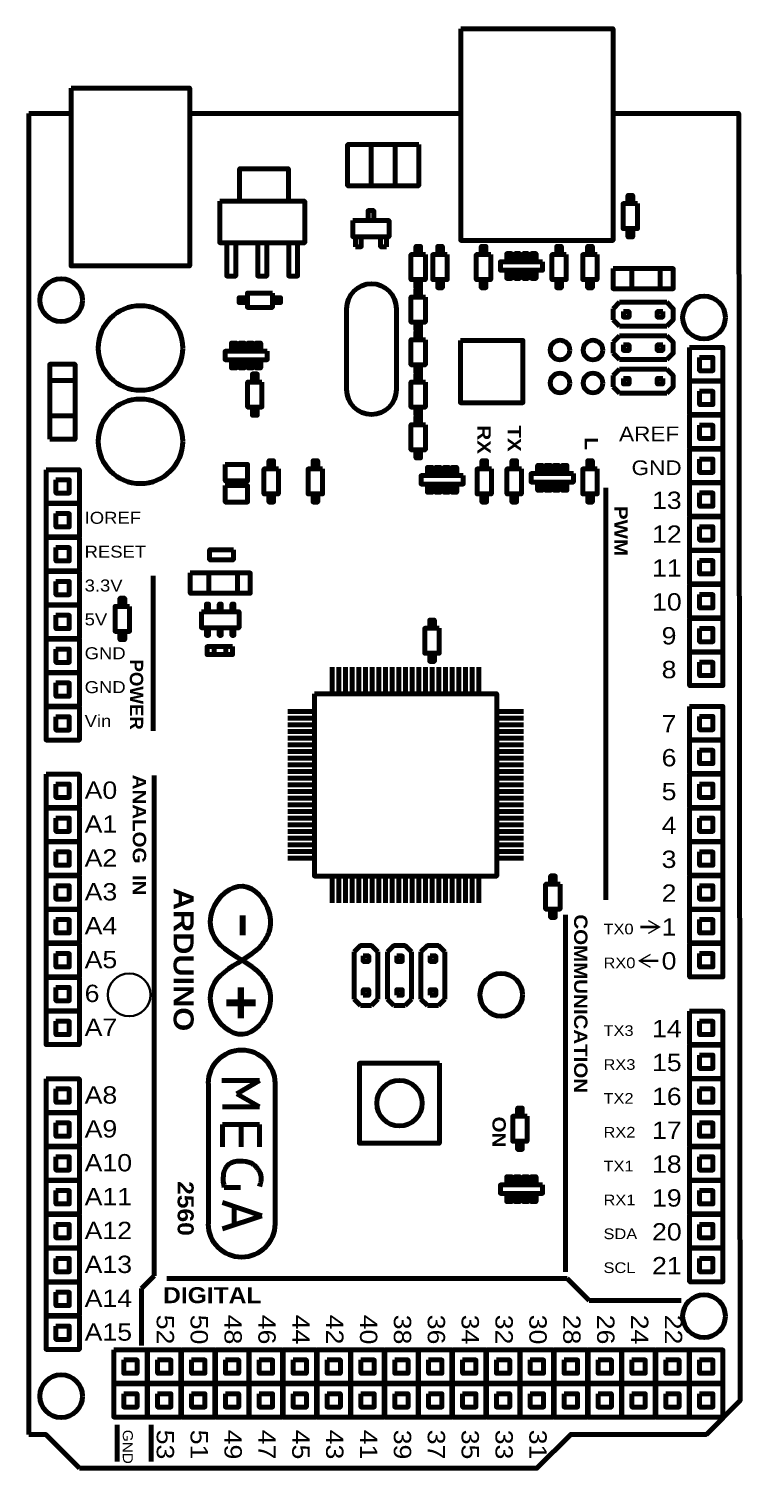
# Model space of a CAD drawing. Header units: millimetres. Extents: x -3609 to 4008, y -1340 to 6855.
# Drawn here: x -237.6 to -33.3, y 206.6 to 620.1 of the extents above; entities that cross this region are included whole.
import ezdxf

# ---------------------------------------------------------------- set-up
doc = ezdxf.new("R2010")
doc.units = ezdxf.units.MM
doc.header["$LTSCALE"] = 0.25
doc.layers.get('0').update_dxf_attribs({"lineweight": 70})
doc.layers.add('Text', color=2, linetype='Continuous', lineweight=35)
doc.styles.get("Standard").update_dxf_attribs({"font": 'arial.ttf', "width": 1.0001})

msp = doc.modelspace()

# ---------------------------------------------------------------- linework, layer by layer
for p, q in [((-146.38, 539.67), (-146.38, 516.49)), ((-132.04, 539.67), (-132.04, 516.49)), ((-69.81, 539.67), (-67.97, 541.51)), ((-69.81, 536.48), (-69.81, 539.67)), ((-67.97, 541.51), (-54.4, 541.51)), ((-54.4, 541.51), (-52.56, 539.67)), ((-67.97, 534.65), (-69.81, 536.48)), ((-54.4, 534.65), (-67.97, 534.65)), ((-52.56, 536.48), (-54.4, 534.65)), ((-69.81, 530.06), (-67.97, 531.9)), ((-69.81, 526.88), (-69.81, 530.06)), ((-67.97, 531.9), (-54.4, 531.9)), ((-54.4, 531.9), (-52.56, 530.06)), ((-67.97, 525.04), (-69.81, 526.88)), ((-52.56, 526.88), (-54.4, 525.04)), ((-69.81, 520.46), (-67.97, 522.3)), ((-54.4, 525.04), (-67.97, 525.04)), ((-67.97, 522.3), (-54.4, 522.3)), ((-54.4, 522.3), (-52.56, 520.46)), ((-69.81, 517.27), (-69.81, 520.46)), ((-67.97, 515.43), (-69.81, 517.27)), ((-52.56, 517.27), (-54.4, 515.43)), ((-54.4, 515.43), (-67.97, 515.43)), ((-71.88, 488.23), (-71.88, 369.91)), ((-201.9, 462.96), (-201.9, 418.42)), ((-150.48, 429.05), (-150.48, 436.71)), ((-148.57, 429.05), (-148.57, 436.71)), ((-146.65, 429.05), (-146.65, 436.71)), ((-144.74, 429.05), (-144.74, 436.71)), ((-142.82, 429.05), (-142.82, 436.71)), ((-140.91, 429.05), (-140.91, 436.71)), ((-138.99, 429.05), (-138.99, 436.71)), ((-137.08, 429.05), (-137.08, 436.71)), ((-135.16, 429.05), (-135.16, 436.71)), ((-133.25, 429.05), (-133.25, 436.71)), ((-131.33, 429.05), (-131.33, 436.71)), ((-129.42, 429.05), (-129.42, 436.71)), ((-127.5, 429.05), (-127.5, 436.71)), ((-125.59, 429.05), (-125.59, 436.71)), ((-123.67, 429.05), (-123.67, 436.71)), ((-121.76, 429.05), (-121.76, 436.71)), ((-119.84, 429.05), (-119.84, 436.71)), ((-117.93, 429.05), (-117.93, 436.71)), ((-116.01, 429.05), (-116.01, 436.71)), ((-114.1, 429.05), (-114.1, 436.71)), ((-112.18, 429.05), (-112.18, 436.71)), ((-110.27, 429.05), (-110.27, 436.71)), ((-108.35, 429.05), (-108.35, 436.71)), ((-155.6, 423.93), (-163.26, 423.93)), ((-155.6, 422.01), (-163.26, 422.01)), ((-103.23, 423.93), (-95.57, 423.93)), ((-103.23, 422.01), (-95.57, 422.01)), ((-155.6, 420.1), (-163.26, 420.1)), ((-155.6, 418.18), (-163.26, 418.18)), ((-103.23, 420.1), (-95.57, 420.1)), ((-103.23, 418.18), (-95.57, 418.18)), ((-155.6, 416.27), (-163.26, 416.27)), ((-155.6, 414.35), (-163.26, 414.35)), ((-103.23, 416.27), (-95.57, 416.27)), ((-103.23, 414.35), (-95.57, 414.35)), ((-155.6, 412.44), (-163.26, 412.44)), ((-155.6, 410.52), (-163.26, 410.52)), ((-103.23, 412.44), (-95.57, 412.44)), ((-103.23, 410.52), (-95.57, 410.52)), ((-201.63, 405.62), (-201.63, 261.88)), ((-155.6, 408.61), (-163.26, 408.61)), ((-155.6, 406.69), (-163.26, 406.69)), ((-103.23, 408.61), (-95.57, 408.61)), ((-103.23, 406.69), (-95.57, 406.69)), ((-155.6, 404.78), (-163.26, 404.78)), ((-155.6, 402.86), (-163.26, 402.86)), ((-103.23, 404.78), (-95.57, 404.78)), ((-103.23, 402.86), (-95.57, 402.86)), ((-155.6, 400.95), (-163.26, 400.95)), ((-155.6, 399.03), (-163.26, 399.03)), ((-155.6, 397.12), (-163.26, 397.12)), ((-103.23, 400.95), (-95.57, 400.95)), ((-103.23, 399.03), (-95.57, 399.03)), ((-103.23, 397.12), (-95.57, 397.12)), ((-155.6, 395.2), (-163.26, 395.2)), ((-155.6, 393.29), (-163.26, 393.29)), ((-103.23, 395.2), (-95.57, 395.2)), ((-103.23, 393.29), (-95.57, 393.29)), ((-155.6, 391.37), (-163.26, 391.37)), ((-155.6, 389.46), (-163.26, 389.46)), ((-103.23, 391.37), (-95.57, 391.37)), ((-103.23, 389.46), (-95.57, 389.46)), ((-155.6, 387.54), (-163.26, 387.54)), ((-155.6, 385.63), (-163.26, 385.63)), ((-103.23, 387.54), (-95.57, 387.54)), ((-103.23, 385.63), (-95.57, 385.63)), ((-155.6, 383.71), (-163.26, 383.71)), ((-155.6, 381.8), (-163.26, 381.8)), ((-103.23, 383.71), (-95.57, 383.71)), ((-103.23, 381.8), (-95.57, 381.8)), ((-150.48, 376.68), (-150.48, 369.02)), ((-148.57, 376.68), (-148.57, 369.02)), ((-146.65, 376.68), (-146.65, 369.02)), ((-144.74, 376.68), (-144.74, 369.02)), ((-142.82, 376.68), (-142.82, 369.02)), ((-140.91, 376.68), (-140.91, 369.02)), ((-138.99, 376.68), (-138.99, 369.02)), ((-137.08, 376.68), (-137.08, 369.02)), ((-135.16, 376.68), (-135.16, 369.02)), ((-133.25, 376.68), (-133.25, 369.02)), ((-131.33, 376.68), (-131.33, 369.02)), ((-129.42, 376.68), (-129.42, 369.02)), ((-127.5, 376.68), (-127.5, 369.02)), ((-125.59, 376.68), (-125.59, 369.02)), ((-123.67, 376.68), (-123.67, 369.02)), ((-121.76, 376.68), (-121.76, 369.02)), ((-119.84, 376.68), (-119.84, 369.02)), ((-117.93, 376.68), (-117.93, 369.02)), ((-116.01, 376.68), (-116.01, 369.02)), ((-114.1, 376.68), (-114.1, 369.02)), ((-112.18, 376.68), (-112.18, 369.02)), ((-110.27, 376.68), (-110.27, 369.02)), ((-108.35, 376.68), (-108.35, 369.02)), ((-83.53, 365.6), (-83.53, 263.04)), ((-144.21, 354.89), (-142.37, 356.73)), ((-139.19, 356.73), (-137.35, 354.89)), ((-134.6, 354.89), (-132.77, 356.73)), ((-129.58, 356.73), (-127.74, 354.89)), ((-125, 354.89), (-123.16, 356.73)), ((-119.97, 356.73), (-118.14, 354.89)), ((-144.21, 341.32), (-144.21, 354.89)), ((-137.35, 354.89), (-137.35, 341.32)), ((-134.6, 341.32), (-134.6, 354.89)), ((-127.74, 354.89), (-127.74, 341.32)), ((-125, 341.32), (-125, 354.89)), ((-118.14, 354.89), (-118.14, 341.32)), ((-142.37, 339.48), (-144.21, 341.32)), ((-139.19, 339.48), (-142.37, 339.48)), ((-137.35, 341.32), (-139.19, 339.48)), ((-132.77, 339.48), (-134.6, 341.32)), ((-129.58, 339.48), (-132.77, 339.48)), ((-127.74, 341.32), (-129.58, 339.48)), ((-123.16, 339.48), (-125, 341.32)), ((-119.97, 339.48), (-123.16, 339.48)), ((-118.14, 341.32), (-119.97, 339.48)), ((-186.06, 317.15), (-186.06, 276.82)), ((-182.15, 317.95), (-171.33, 317.95)), ((-171.33, 317.95), (-177.84, 314.19)), ((-166.91, 317.15), (-166.91, 276.82)), ((-171.33, 310.43), (-181.97, 310.43)), ((-177.84, 314.19), (-171.33, 310.43)), ((-181.97, 305.32), (-171.33, 305.32)), ((-181.97, 305.32), (-181.97, 298.96)), ((-176.65, 305.32), (-176.65, 298.96)), ((-171.33, 305.32), (-171.33, 298.96)), ((-176.85, 287.22), (-181.51, 287.22)), ((-181.97, 282.89), (-170.67, 279.12)), ((-178.64, 281.78), (-178.64, 276.46)), ((-181.97, 275.35), (-170.67, 279.12)), ((-201.63, 261.88), (-205.24, 258.27)), ((-198, 261.07), (-83.01, 261.07)), ((-83.01, 261.07), (-76.68, 254.74)), ((-205.24, 258.27), (-205.24, 241.9)), ((-76.68, 254.74), (-50.23, 254.74)), ((-212.22, 219.1), (-212.22, 208.58)), ((-202.49, 219.1), (-202.49, 208.58))]:
    msp.add_line(p, q)
for points in [[(-113.58, 620.08), (-113.58, 559.28), (-69.8, 559.28), (-69.8, 620.08)], [(-225.46, 603.06), (-225.46, 551.98), (-191.41, 551.98), (-191.41, 603.06)], [(-139.25, 586.81), (-139.25, 574.99), (-146.08, 574.99), (-146.08, 586.81)], [(-132.43, 586.81), (-132.43, 574.99), (-139.25, 574.99), (-139.25, 586.81)], [(-125.61, 586.81), (-125.61, 574.99), (-132.43, 574.99), (-132.43, 586.81)], [(-163.06, 570.55), (-163.06, 579.9), (-177.07, 579.9), (-177.07, 570.55)], [(-64.19, 569.85), (-64.19, 572.2), (-65.54, 572.2), (-65.54, 569.85)], [(-182.78, 570.55), (-182.78, 558.6), (-158.39, 558.6), (-158.39, 570.55)], [(-138.54, 565.01), (-138.54, 567.87), (-140.19, 567.87), (-140.19, 565.01)], [(-62.81, 569.85), (-62.81, 562.68), (-66.95, 562.68), (-66.95, 569.85)], [(-144.57, 565.01), (-144.57, 560.36), (-134.15, 560.36), (-134.15, 565.01)], [(-64.19, 562.68), (-64.19, 560.32), (-65.54, 560.32), (-65.54, 562.68)], [(-178.19, 558.6), (-178.19, 549.04), (-180.75, 549.04), (-180.75, 558.6)], [(-169.3, 558.6), (-169.3, 549.04), (-171.86, 549.04), (-171.86, 558.6)], [(-162.97, 558.6), (-162.97, 549.04), (-160.41, 549.04), (-160.41, 558.6)], [(-143.8, 557.49), (-143.8, 560.36), (-142.15, 560.36), (-142.15, 557.49)], [(-134.92, 557.49), (-134.92, 560.36), (-136.58, 560.36), (-136.58, 557.49)], [(-123.71, 555.21), (-123.71, 548.04), (-127.86, 548.04), (-127.86, 555.21)], [(-125.09, 555.21), (-125.09, 557.56), (-126.45, 557.56), (-126.45, 555.21)], [(-117.45, 555.21), (-117.45, 548.04), (-121.59, 548.04), (-121.59, 555.21)], [(-118.82, 555.21), (-118.82, 557.56), (-120.18, 557.56), (-120.18, 555.21)], [(-104.97, 555.21), (-104.97, 548.04), (-109.11, 548.04), (-109.11, 555.21)], [(-106.34, 555.21), (-106.34, 557.56), (-107.7, 557.56), (-107.7, 555.21)], [(-100.35, 553.14), (-100.35, 555.5), (-98.99, 555.5), (-98.99, 553.14)], [(-97.99, 553.14), (-97.99, 555.5), (-96.63, 555.5), (-96.63, 553.14)], [(-94.28, 553.14), (-94.28, 555.5), (-95.64, 555.5), (-95.64, 553.14)], [(-91.92, 553.14), (-91.92, 555.5), (-93.28, 555.5), (-93.28, 553.14)], [(-83.27, 555.21), (-83.27, 548.04), (-87.41, 548.04), (-87.41, 555.21)], [(-84.64, 555.21), (-84.64, 557.56), (-86, 557.56), (-86, 555.21)], [(-74.4, 555.21), (-74.4, 548.04), (-78.54, 548.04), (-78.54, 555.21)], [(-75.77, 555.21), (-75.77, 557.56), (-77.13, 557.56), (-77.13, 555.21)], [(-90.07, 553.14), (-90.07, 550.72), (-102.2, 550.72), (-102.2, 553.14)], [(-100.35, 550.72), (-100.35, 548.37), (-98.99, 548.37), (-98.99, 550.72)], [(-97.99, 550.72), (-97.99, 548.37), (-96.63, 548.37), (-96.63, 550.72)], [(-94.28, 550.72), (-94.28, 548.37), (-95.64, 548.37), (-95.64, 550.72)], [(-91.92, 550.72), (-91.92, 548.37), (-93.28, 548.37), (-93.28, 550.72)], [(-69.81, 551.22), (-69.81, 545.41), (-52.56, 545.41), (-52.56, 551.22)], [(-56.26, 551.22), (-56.26, 545.41), (-64.43, 545.41), (-64.43, 551.22)], [(-125.09, 548.04), (-125.09, 545.68), (-126.45, 545.68), (-126.45, 548.04)], [(-118.82, 548.04), (-118.82, 545.68), (-120.18, 545.68), (-120.18, 548.04)], [(-106.34, 548.04), (-106.34, 545.68), (-107.7, 545.68), (-107.7, 548.04)], [(-84.64, 548.04), (-84.64, 545.68), (-86, 545.68), (-86, 548.04)], [(-75.77, 548.04), (-75.77, 545.68), (-77.13, 545.68), (-77.13, 548.04)], [(-174.86, 542.81), (-177.21, 542.81), (-177.21, 541.45), (-174.86, 541.45)], [(-167.68, 544.18), (-174.86, 544.18), (-174.86, 540.04), (-167.68, 540.04)], [(-167.68, 542.81), (-165.33, 542.81), (-165.33, 541.45), (-167.68, 541.45)], [(-123.71, 543), (-123.71, 535.83), (-127.86, 535.83), (-127.86, 543)], [(-125.09, 543), (-125.09, 545.35), (-126.45, 545.35), (-126.45, 543)], [(-66.84, 538.87), (-65.24, 538.87), (-65.24, 537.28), (-66.84, 537.28)], [(-55.54, 538.87), (-57.13, 538.87), (-57.13, 537.28), (-55.54, 537.28)], [(-52.56, 539.67), (-52.56, 539.67), (-52.56, 536.48), (-52.56, 536.48)], [(-125.09, 535.83), (-125.09, 533.47), (-126.45, 533.47), (-126.45, 535.83)], [(-179.42, 527.44), (-179.42, 529.79), (-178.06, 529.79), (-178.06, 527.44)], [(-177.07, 527.44), (-177.07, 529.79), (-175.71, 529.79), (-175.71, 527.44)], [(-173.35, 527.44), (-173.35, 529.79), (-174.71, 529.79), (-174.71, 527.44)], [(-171, 527.44), (-171, 529.79), (-172.36, 529.79), (-172.36, 527.44)], [(-123.71, 530.76), (-123.71, 523.59), (-127.86, 523.59), (-127.86, 530.76)], [(-125.09, 530.76), (-125.09, 533.12), (-126.45, 533.12), (-126.45, 530.76)], [(-113.67, 530.59), (-113.67, 512.66), (-95.73, 512.66), (-95.73, 530.59)], [(-66.84, 529.27), (-65.24, 529.27), (-65.24, 527.67), (-66.84, 527.67)], [(-55.54, 529.27), (-57.13, 529.27), (-57.13, 527.67), (-55.54, 527.67)], [(-52.56, 530.06), (-52.56, 530.06), (-52.56, 526.88), (-52.56, 526.88)], [(-169.15, 527.44), (-169.15, 525.02), (-181.27, 525.02), (-181.27, 527.44)], [(-47.83, 528.55), (-47.83, 518.98), (-38.26, 518.98), (-38.26, 528.55)], [(-44.96, 525.68), (-44.96, 521.85), (-41.13, 521.85), (-41.13, 525.68)], [(-231.58, 502.16), (-224.32, 502.16), (-224.32, 523.72), (-231.58, 523.72)], [(-179.42, 525.02), (-179.42, 522.66), (-178.06, 522.66), (-178.06, 525.02)], [(-177.07, 525.02), (-177.07, 522.66), (-175.71, 522.66), (-175.71, 525.02)], [(-173.35, 525.02), (-173.35, 522.66), (-174.71, 522.66), (-174.71, 525.02)], [(-171, 525.02), (-171, 522.66), (-172.36, 522.66), (-172.36, 525.02)], [(-125.09, 523.59), (-125.09, 521.23), (-126.45, 521.23), (-126.45, 523.59)], [(-231.58, 519.1), (-224.32, 519.1), (-224.32, 508.89), (-231.58, 508.89)], [(-170.65, 518.59), (-170.65, 511.42), (-174.79, 511.42), (-174.79, 518.59)], [(-172.02, 518.59), (-172.02, 520.95), (-173.38, 520.95), (-173.38, 518.59)], [(-123.71, 518.58), (-123.71, 511.41), (-127.86, 511.41), (-127.86, 518.58)], [(-125.09, 518.58), (-125.09, 520.94), (-126.45, 520.94), (-126.45, 518.58)], [(-66.84, 519.66), (-65.24, 519.66), (-65.24, 518.07), (-66.84, 518.07)], [(-55.54, 519.66), (-57.13, 519.66), (-57.13, 518.07), (-55.54, 518.07)], [(-52.56, 520.46), (-52.56, 520.46), (-52.56, 517.27), (-52.56, 517.27)], [(-47.83, 518.83), (-47.83, 509.25), (-38.26, 509.25), (-38.26, 518.83)], [(-44.96, 515.95), (-44.96, 512.12), (-41.13, 512.12), (-41.13, 515.95)], [(-172.02, 511.42), (-172.02, 509.06), (-173.38, 509.06), (-173.38, 511.42)], [(-125.09, 511.41), (-125.09, 509.06), (-126.45, 509.06), (-126.45, 511.41)], [(-125.09, 506.35), (-125.09, 508.7), (-126.45, 508.7), (-126.45, 506.35)], [(-47.83, 509.1), (-47.83, 499.52), (-38.26, 499.52), (-38.26, 509.1)], [(-123.71, 506.35), (-123.71, 499.18), (-127.86, 499.18), (-127.86, 506.35)], [(-44.96, 506.22), (-44.96, 502.39), (-41.13, 502.39), (-41.13, 506.22)], [(-125.09, 499.18), (-125.09, 496.82), (-126.45, 496.82), (-126.45, 499.18)], [(-47.83, 499.37), (-47.83, 489.79), (-38.26, 489.79), (-38.26, 499.37)], [(-44.96, 496.49), (-44.96, 492.66), (-41.13, 492.66), (-41.13, 496.49)], [(-232.68, 493.42), (-232.68, 483.84), (-223.1, 483.84), (-223.1, 493.42)], [(-181.19, 494.96), (-181.19, 490.22), (-174.79, 490.22), (-174.79, 494.96)], [(-165.95, 493.65), (-165.95, 486.48), (-170.09, 486.48), (-170.09, 493.65)], [(-167.32, 493.65), (-167.32, 496), (-168.68, 496), (-168.68, 493.65)], [(-153.26, 493.65), (-153.26, 486.48), (-157.4, 486.48), (-157.4, 493.65)], [(-154.63, 493.65), (-154.63, 496), (-155.99, 496), (-155.99, 493.65)], [(-123.12, 491.72), (-123.12, 494.08), (-121.76, 494.08), (-121.76, 491.72)], [(-120.77, 491.72), (-120.77, 494.08), (-119.41, 494.08), (-119.41, 491.72)], [(-117.05, 491.72), (-117.05, 494.08), (-118.41, 494.08), (-118.41, 491.72)], [(-114.7, 491.72), (-114.7, 494.08), (-116.06, 494.08), (-116.06, 491.72)], [(-104.76, 493.65), (-104.76, 486.48), (-108.9, 486.48), (-108.9, 493.65)], [(-106.13, 493.65), (-106.13, 496), (-107.49, 496), (-107.49, 493.65)], [(-96.16, 493.65), (-96.16, 486.48), (-100.3, 486.48), (-100.3, 493.65)], [(-97.53, 493.65), (-97.53, 496), (-98.89, 496), (-98.89, 493.65)], [(-81.22, 492.29), (-81.22, 489.87), (-93.35, 489.87), (-93.35, 492.29)], [(-91.5, 492.29), (-91.5, 494.64), (-90.14, 494.64), (-90.14, 492.29)], [(-89.14, 492.29), (-89.14, 494.64), (-87.78, 494.64), (-87.78, 492.29)], [(-85.43, 492.29), (-85.43, 494.64), (-86.79, 494.64), (-86.79, 492.29)], [(-83.07, 492.29), (-83.07, 494.64), (-84.43, 494.64), (-84.43, 492.29)], [(-74.38, 493.65), (-74.38, 486.48), (-78.52, 486.48), (-78.52, 493.65)], [(-75.75, 493.65), (-75.75, 496), (-77.11, 496), (-77.11, 493.65)], [(-229.81, 490.54), (-229.81, 486.71), (-225.98, 486.71), (-225.98, 490.54)], [(-181.19, 488.89), (-181.19, 484.15), (-174.79, 484.15), (-174.79, 488.89)], [(-112.85, 491.72), (-112.85, 489.31), (-124.97, 489.31), (-124.97, 491.72)], [(-123.12, 489.31), (-123.12, 486.95), (-121.76, 486.95), (-121.76, 489.31)], [(-120.77, 489.31), (-120.77, 486.95), (-119.41, 486.95), (-119.41, 489.31)], [(-117.05, 489.31), (-117.05, 486.95), (-118.41, 486.95), (-118.41, 489.31)], [(-114.7, 489.31), (-114.7, 486.95), (-116.06, 486.95), (-116.06, 489.31)], [(-91.5, 489.87), (-91.5, 487.52), (-90.14, 487.52), (-90.14, 489.87)], [(-89.14, 489.87), (-89.14, 487.52), (-87.78, 487.52), (-87.78, 489.87)], [(-85.43, 489.87), (-85.43, 487.52), (-86.79, 487.52), (-86.79, 489.87)], [(-83.07, 489.87), (-83.07, 487.52), (-84.43, 487.52), (-84.43, 489.87)], [(-47.83, 489.64), (-47.83, 480.06), (-38.26, 480.06), (-38.26, 489.64)], [(-167.32, 486.48), (-167.32, 484.12), (-168.68, 484.12), (-168.68, 486.48)], [(-154.63, 486.48), (-154.63, 484.12), (-155.99, 484.12), (-155.99, 486.48)], [(-106.13, 486.48), (-106.13, 484.12), (-107.49, 484.12), (-107.49, 486.48)], [(-97.53, 486.48), (-97.53, 484.12), (-98.89, 484.12), (-98.89, 486.48)], [(-75.75, 486.48), (-75.75, 484.12), (-77.11, 484.12), (-77.11, 486.48)], [(-44.96, 486.77), (-44.96, 482.94), (-41.13, 482.94), (-41.13, 486.77)], [(-232.68, 483.69), (-232.68, 474.11), (-223.1, 474.11), (-223.1, 483.69)], [(-229.81, 480.81), (-229.81, 476.98), (-225.98, 476.98), (-225.98, 480.81)], [(-47.83, 479.91), (-47.83, 470.33), (-38.26, 470.33), (-38.26, 479.91)], [(-44.96, 477.04), (-44.96, 473.21), (-41.13, 473.21), (-41.13, 477.04)], [(-232.68, 473.96), (-232.68, 464.38), (-223.1, 464.38), (-223.1, 473.96)], [(-229.81, 471.08), (-229.81, 467.25), (-225.98, 467.25), (-225.98, 471.08)], [(-178.87, 470.44), (-178.87, 467.54), (-185.7, 467.54), (-185.7, 470.44)], [(-47.83, 470.18), (-47.83, 460.61), (-38.26, 460.61), (-38.26, 470.18)], [(-44.96, 467.31), (-44.96, 463.48), (-41.13, 463.48), (-41.13, 467.31)], [(-232.68, 464.23), (-232.68, 454.65), (-223.1, 454.65), (-223.1, 464.23)], [(-191.26, 463.76), (-191.26, 457.95), (-174.01, 457.95), (-174.01, 463.76)], [(-177.71, 463.76), (-177.71, 457.95), (-185.88, 457.95), (-185.88, 463.76)], [(-229.81, 461.36), (-229.81, 457.53), (-225.98, 457.53), (-225.98, 461.36)], [(-47.83, 460.45), (-47.83, 450.88), (-38.26, 450.88), (-38.26, 460.45)], [(-210.07, 454.17), (-210.07, 456.52), (-211.43, 456.52), (-211.43, 454.17)], [(-44.96, 457.58), (-44.96, 453.75), (-41.13, 453.75), (-41.13, 457.58)], [(-232.68, 454.5), (-232.68, 444.92), (-223.1, 444.92), (-223.1, 454.5)], [(-229.81, 451.63), (-229.81, 447.8), (-225.98, 447.8), (-225.98, 451.63)], [(-208.7, 454.17), (-208.7, 446.99), (-212.84, 446.99), (-212.84, 454.17)], [(-188.05, 452.61), (-188.05, 448.02), (-177.24, 448.02), (-177.24, 452.61)], [(-186.6, 452.61), (-186.6, 454.82), (-186, 454.82), (-186, 452.61)], [(-182.94, 452.61), (-182.94, 454.82), (-182.35, 454.82), (-182.35, 452.61)], [(-179.28, 452.61), (-179.28, 454.82), (-178.69, 454.82), (-178.69, 452.61)], [(-47.83, 450.72), (-47.83, 441.15), (-38.26, 441.15), (-38.26, 450.72)], [(-210.07, 446.99), (-210.07, 444.64), (-211.43, 444.64), (-211.43, 446.99)], [(-186.6, 448.02), (-186.6, 445.81), (-186, 445.81), (-186, 448.02)], [(-182.94, 448.02), (-182.94, 445.81), (-182.35, 445.81), (-182.35, 448.02)], [(-179.28, 448.02), (-179.28, 445.81), (-178.69, 445.81), (-178.69, 448.02)], [(-119.75, 447.88), (-119.75, 440.71), (-123.9, 440.71), (-123.9, 447.88)], [(-121.13, 447.88), (-121.13, 450.24), (-122.49, 450.24), (-122.49, 447.88)], [(-44.96, 447.85), (-44.96, 444.02), (-41.13, 444.02), (-41.13, 447.85)], [(-232.68, 444.77), (-232.68, 435.2), (-223.1, 435.2), (-223.1, 444.77)], [(-179.08, 442.63), (-179.08, 440.34), (-186.44, 440.34), (-186.44, 442.63)], [(-181.08, 442.63), (-181.08, 440.34), (-184.36, 440.34), (-184.36, 442.63)], [(-229.81, 441.9), (-229.81, 438.07), (-225.98, 438.07), (-225.98, 441.9)], [(-121.13, 440.71), (-121.13, 438.36), (-122.49, 438.36), (-122.49, 440.71)], [(-47.83, 440.99), (-47.83, 431.42), (-38.26, 431.42), (-38.26, 440.99)], [(-232.68, 435.04), (-232.68, 425.47), (-223.1, 425.47), (-223.1, 435.04)], [(-44.96, 438.12), (-44.96, 434.29), (-41.13, 434.29), (-41.13, 438.12)], [(-229.81, 432.17), (-229.81, 428.34), (-225.98, 428.34), (-225.98, 432.17)], [(-155.6, 429.05), (-155.6, 376.68), (-103.23, 376.68), (-103.23, 429.05)], [(-232.68, 425.31), (-232.68, 415.74), (-223.1, 415.74), (-223.1, 425.31)], [(-229.81, 422.44), (-229.81, 418.61), (-225.98, 418.61), (-225.98, 422.44)], [(-47.83, 425.43), (-47.83, 415.85), (-38.26, 415.85), (-38.26, 425.43)], [(-44.96, 422.56), (-44.96, 418.73), (-41.13, 418.73), (-41.13, 422.56)], [(-47.83, 415.7), (-47.83, 406.12), (-38.26, 406.12), (-38.26, 415.7)], [(-44.96, 412.83), (-44.96, 409), (-41.13, 409), (-41.13, 412.83)], [(-232.68, 405.97), (-232.68, 396.39), (-223.1, 396.39), (-223.1, 405.97)], [(-47.83, 405.97), (-47.83, 396.39), (-38.26, 396.39), (-38.26, 405.97)], [(-229.81, 403.1), (-229.81, 399.27), (-225.98, 399.27), (-225.98, 403.1)], [(-44.96, 403.1), (-44.96, 399.27), (-41.13, 399.27), (-41.13, 403.1)], [(-232.68, 396.24), (-232.68, 386.67), (-223.1, 386.67), (-223.1, 396.24)], [(-229.81, 393.37), (-229.81, 389.54), (-225.98, 389.54), (-225.98, 393.37)], [(-47.83, 396.24), (-47.83, 386.67), (-38.26, 386.67), (-38.26, 396.24)], [(-44.96, 393.37), (-44.96, 389.54), (-41.13, 389.54), (-41.13, 393.37)], [(-232.68, 386.51), (-232.68, 376.94), (-223.1, 376.94), (-223.1, 386.51)], [(-47.83, 386.51), (-47.83, 376.94), (-38.26, 376.94), (-38.26, 386.51)], [(-229.81, 383.64), (-229.81, 379.81), (-225.98, 379.81), (-225.98, 383.64)], [(-44.96, 383.64), (-44.96, 379.81), (-41.13, 379.81), (-41.13, 383.64)], [(-232.68, 376.78), (-232.68, 367.21), (-223.1, 367.21), (-223.1, 376.78)], [(-86.43, 374.37), (-86.43, 376.72), (-87.79, 376.72), (-87.79, 374.37)], [(-47.83, 376.78), (-47.83, 367.21), (-38.26, 367.21), (-38.26, 376.78)], [(-229.81, 373.91), (-229.81, 370.08), (-225.98, 370.08), (-225.98, 373.91)], [(-85.06, 374.37), (-85.06, 367.2), (-89.2, 367.2), (-89.2, 374.37)], [(-44.96, 373.91), (-44.96, 370.08), (-41.13, 370.08), (-41.13, 373.91)], [(-232.68, 367.05), (-232.68, 357.48), (-223.1, 357.48), (-223.1, 367.05)], [(-229.81, 364.18), (-229.81, 360.35), (-225.98, 360.35), (-225.98, 364.18)], [(-86.43, 367.2), (-86.43, 364.84), (-87.79, 364.84), (-87.79, 367.2)], [(-47.83, 367.05), (-47.83, 357.48), (-38.26, 357.48), (-38.26, 367.05)], [(-44.96, 364.18), (-44.96, 360.35), (-41.13, 360.35), (-41.13, 364.18)], [(-232.68, 357.33), (-232.68, 347.75), (-223.1, 347.75), (-223.1, 357.33)], [(-142.37, 356.73), (-142.37, 356.73), (-139.19, 356.73), (-139.19, 356.73)], [(-132.77, 356.73), (-132.77, 356.73), (-129.58, 356.73), (-129.58, 356.73)], [(-123.16, 356.73), (-123.16, 356.73), (-119.97, 356.73), (-119.97, 356.73)], [(-47.83, 357.33), (-47.83, 347.75), (-38.26, 347.75), (-38.26, 357.33)], [(-229.81, 354.45), (-229.81, 350.62), (-225.98, 350.62), (-225.98, 354.45)], [(-141.58, 353.76), (-141.58, 352.16), (-139.98, 352.16), (-139.98, 353.76)], [(-131.97, 353.76), (-131.97, 352.16), (-130.38, 352.16), (-130.38, 353.76)], [(-122.36, 353.76), (-122.36, 352.16), (-120.77, 352.16), (-120.77, 353.76)], [(-44.96, 354.45), (-44.96, 350.62), (-41.13, 350.62), (-41.13, 354.45)], [(-232.68, 347.6), (-232.68, 338.02), (-223.1, 338.02), (-223.1, 347.6)], [(-229.81, 344.72), (-229.81, 340.89), (-225.98, 340.89), (-225.98, 344.72)], [(-141.58, 342.46), (-141.58, 344.05), (-139.98, 344.05), (-139.98, 342.46)], [(-131.97, 342.46), (-131.97, 344.05), (-130.38, 344.05), (-130.38, 342.46)], [(-122.36, 342.46), (-122.36, 344.05), (-120.77, 344.05), (-120.77, 342.46)], [(-232.68, 337.87), (-232.68, 328.29), (-223.1, 328.29), (-223.1, 337.87)], [(-229.81, 335), (-229.81, 331.17), (-225.98, 331.17), (-225.98, 335)], [(-47.83, 337.87), (-47.83, 328.29), (-38.26, 328.29), (-38.26, 337.87)], [(-44.96, 335), (-44.96, 331.17), (-41.13, 331.17), (-41.13, 335)], [(-47.83, 328.14), (-47.83, 318.56), (-38.26, 318.56), (-38.26, 328.14)], [(-119.68, 322.95), (-119.68, 299.96), (-142.67, 299.96), (-142.67, 322.95)], [(-44.96, 325.27), (-44.96, 321.44), (-41.13, 321.44), (-41.13, 325.27)], [(-232.68, 318.41), (-232.68, 308.83), (-223.1, 308.83), (-223.1, 318.41)], [(-47.83, 318.41), (-47.83, 308.83), (-38.26, 308.83), (-38.26, 318.41)], [(-229.81, 315.54), (-229.81, 311.71), (-225.98, 311.71), (-225.98, 315.54)], [(-44.96, 315.54), (-44.96, 311.71), (-41.13, 311.71), (-41.13, 315.54)], [(-232.68, 308.68), (-232.68, 299.11), (-223.1, 299.11), (-223.1, 308.68)], [(-94.51, 307.69), (-94.51, 300.52), (-98.66, 300.52), (-98.66, 307.69)], [(-95.89, 307.69), (-95.89, 310.05), (-97.25, 310.05), (-97.25, 307.69)], [(-47.83, 308.68), (-47.83, 299.11), (-38.26, 299.11), (-38.26, 308.68)], [(-229.81, 305.81), (-229.81, 301.98), (-225.98, 301.98), (-225.98, 305.81)], [(-44.96, 305.81), (-44.96, 301.98), (-41.13, 301.98), (-41.13, 305.81)], [(-232.68, 298.95), (-232.68, 289.38), (-223.1, 289.38), (-223.1, 298.95)], [(-95.89, 300.52), (-95.89, 298.16), (-97.25, 298.16), (-97.25, 300.52)], [(-47.83, 298.95), (-47.83, 289.38), (-38.26, 289.38), (-38.26, 298.95)], [(-229.81, 296.08), (-229.81, 292.25), (-225.98, 292.25), (-225.98, 296.08)], [(-44.96, 296.08), (-44.96, 292.25), (-41.13, 292.25), (-41.13, 296.08)], [(-100.35, 287.97), (-100.35, 290.33), (-98.99, 290.33), (-98.99, 287.97)], [(-97.99, 287.97), (-97.99, 290.33), (-96.63, 290.33), (-96.63, 287.97)], [(-94.28, 287.97), (-94.28, 290.33), (-95.63, 290.33), (-95.63, 287.97)], [(-91.92, 287.97), (-91.92, 290.33), (-93.28, 290.33), (-93.28, 287.97)], [(-232.68, 289.22), (-232.68, 279.65), (-223.1, 279.65), (-223.1, 289.22)], [(-229.81, 286.35), (-229.81, 282.52), (-225.98, 282.52), (-225.98, 286.35)], [(-90.07, 287.97), (-90.07, 285.55), (-102.2, 285.55), (-102.2, 287.97)], [(-100.35, 285.55), (-100.35, 283.2), (-98.99, 283.2), (-98.99, 285.55)], [(-97.99, 285.55), (-97.99, 283.2), (-96.63, 283.2), (-96.63, 285.55)], [(-94.28, 285.55), (-94.28, 283.2), (-95.63, 283.2), (-95.63, 285.55)], [(-91.92, 285.55), (-91.92, 283.2), (-93.28, 283.2), (-93.28, 285.55)], [(-47.83, 289.22), (-47.83, 279.65), (-38.26, 279.65), (-38.26, 289.22)], [(-44.96, 286.35), (-44.96, 282.52), (-41.13, 282.52), (-41.13, 286.35)], [(-232.68, 279.5), (-232.68, 269.92), (-223.1, 269.92), (-223.1, 279.5)], [(-47.83, 279.5), (-47.83, 269.92), (-38.26, 269.92), (-38.26, 279.5)], [(-229.81, 276.62), (-229.81, 272.79), (-225.98, 272.79), (-225.98, 276.62)], [(-44.96, 276.62), (-44.96, 272.79), (-41.13, 272.79), (-41.13, 276.62)], [(-232.68, 269.77), (-232.68, 260.19), (-223.1, 260.19), (-223.1, 269.77)], [(-47.83, 269.77), (-47.83, 260.19), (-38.26, 260.19), (-38.26, 269.77)], [(-229.81, 266.89), (-229.81, 263.06), (-225.98, 263.06), (-225.98, 266.89)], [(-44.96, 266.89), (-44.96, 263.06), (-41.13, 263.06), (-41.13, 266.89)], [(-232.68, 260.04), (-232.68, 250.46), (-223.1, 250.46), (-223.1, 260.04)], [(-229.81, 257.16), (-229.81, 253.33), (-225.98, 253.33), (-225.98, 257.16)], [(-232.68, 250.31), (-232.68, 240.73), (-223.1, 240.73), (-223.1, 250.31)], [(-229.81, 247.44), (-229.81, 243.61), (-225.98, 243.61), (-225.98, 247.44)], [(-213.22, 240.58), (-213.22, 231), (-203.65, 231), (-203.65, 240.58)], [(-203.49, 240.58), (-203.49, 231), (-193.92, 231), (-193.92, 240.58)], [(-193.77, 240.58), (-193.77, 231), (-184.19, 231), (-184.19, 240.58)], [(-184.04, 240.58), (-184.04, 231), (-174.46, 231), (-174.46, 240.58)], [(-174.31, 240.58), (-174.31, 231), (-164.73, 231), (-164.73, 240.58)], [(-164.58, 240.58), (-164.58, 231), (-155, 231), (-155, 240.58)], [(-154.85, 240.58), (-154.85, 231), (-145.27, 231), (-145.27, 240.58)], [(-145.12, 240.58), (-145.12, 231), (-135.55, 231), (-135.55, 240.58)], [(-135.39, 240.58), (-135.39, 231), (-125.82, 231), (-125.82, 240.58)], [(-125.66, 240.58), (-125.66, 231), (-116.09, 231), (-116.09, 240.58)], [(-115.93, 240.58), (-115.93, 231), (-106.36, 231), (-106.36, 240.58)], [(-106.21, 240.58), (-106.21, 231), (-96.63, 231), (-96.63, 240.58)], [(-96.48, 240.58), (-96.48, 231), (-86.9, 231), (-86.9, 240.58)], [(-86.75, 240.58), (-86.75, 231), (-77.17, 231), (-77.17, 240.58)], [(-77.02, 240.58), (-77.02, 231), (-67.44, 231), (-67.44, 240.58)], [(-67.29, 240.58), (-67.29, 231), (-57.71, 231), (-57.71, 240.58)], [(-57.56, 240.58), (-57.56, 231), (-47.99, 231), (-47.99, 240.58)], [(-47.83, 240.58), (-47.83, 231), (-38.26, 231), (-38.26, 240.58)], [(-210.35, 237.71), (-210.35, 233.88), (-206.52, 233.88), (-206.52, 237.71)], [(-200.62, 237.71), (-200.62, 233.88), (-196.79, 233.88), (-196.79, 237.71)], [(-190.89, 237.71), (-190.89, 233.88), (-187.06, 233.88), (-187.06, 237.71)], [(-181.16, 237.71), (-181.16, 233.88), (-177.33, 233.88), (-177.33, 237.71)], [(-171.43, 237.71), (-171.43, 233.88), (-167.6, 233.88), (-167.6, 237.71)], [(-161.71, 237.71), (-161.71, 233.88), (-157.88, 233.88), (-157.88, 237.71)], [(-151.98, 237.71), (-151.98, 233.88), (-148.15, 233.88), (-148.15, 237.71)], [(-142.25, 237.71), (-142.25, 233.88), (-138.42, 233.88), (-138.42, 237.71)], [(-132.52, 237.71), (-132.52, 233.88), (-128.69, 233.88), (-128.69, 237.71)], [(-122.79, 237.71), (-122.79, 233.88), (-118.96, 233.88), (-118.96, 237.71)], [(-113.06, 237.71), (-113.06, 233.88), (-109.23, 233.88), (-109.23, 237.71)], [(-103.33, 237.71), (-103.33, 233.88), (-99.5, 233.88), (-99.5, 237.71)], [(-93.6, 237.71), (-93.6, 233.88), (-89.77, 233.88), (-89.77, 237.71)], [(-83.88, 237.71), (-83.88, 233.88), (-80.04, 233.88), (-80.04, 237.71)], [(-74.15, 237.71), (-74.15, 233.88), (-70.32, 233.88), (-70.32, 237.71)], [(-64.42, 237.71), (-64.42, 233.88), (-60.59, 233.88), (-60.59, 237.71)], [(-54.69, 237.71), (-54.69, 233.88), (-50.86, 233.88), (-50.86, 237.71)], [(-44.96, 237.71), (-44.96, 233.88), (-41.13, 233.88), (-41.13, 237.71)], [(-213.22, 230.85), (-203.65, 230.85), (-203.65, 221.28), (-213.22, 221.28)], [(-210.35, 227.98), (-206.52, 227.98), (-206.52, 224.15), (-210.35, 224.15)], [(-203.49, 230.85), (-193.92, 230.85), (-193.92, 221.28), (-203.49, 221.28)], [(-200.62, 227.98), (-196.79, 227.98), (-196.79, 224.15), (-200.62, 224.15)], [(-193.77, 230.85), (-184.19, 230.85), (-184.19, 221.28), (-193.77, 221.28)], [(-190.89, 227.98), (-187.06, 227.98), (-187.06, 224.15), (-190.89, 224.15)], [(-184.04, 230.85), (-174.46, 230.85), (-174.46, 221.28), (-184.04, 221.28)], [(-181.16, 227.98), (-177.33, 227.98), (-177.33, 224.15), (-181.16, 224.15)], [(-174.31, 230.85), (-164.73, 230.85), (-164.73, 221.28), (-174.31, 221.28)], [(-171.43, 227.98), (-167.6, 227.98), (-167.6, 224.15), (-171.43, 224.15)], [(-164.58, 230.85), (-155, 230.85), (-155, 221.28), (-164.58, 221.28)], [(-161.71, 227.98), (-157.88, 227.98), (-157.88, 224.15), (-161.71, 224.15)], [(-154.85, 230.85), (-145.27, 230.85), (-145.27, 221.28), (-154.85, 221.28)], [(-151.98, 227.98), (-148.15, 227.98), (-148.15, 224.15), (-151.98, 224.15)], [(-145.12, 230.85), (-135.55, 230.85), (-135.55, 221.28), (-145.12, 221.28)], [(-142.25, 227.98), (-138.42, 227.98), (-138.42, 224.15), (-142.25, 224.15)], [(-135.39, 230.85), (-125.82, 230.85), (-125.82, 221.28), (-135.39, 221.28)], [(-132.52, 227.98), (-128.69, 227.98), (-128.69, 224.15), (-132.52, 224.15)], [(-125.66, 230.85), (-116.09, 230.85), (-116.09, 221.28), (-125.66, 221.28)], [(-122.79, 227.98), (-118.96, 227.98), (-118.96, 224.15), (-122.79, 224.15)], [(-115.93, 230.85), (-106.36, 230.85), (-106.36, 221.28), (-115.93, 221.28)], [(-113.06, 227.98), (-109.23, 227.98), (-109.23, 224.15), (-113.06, 224.15)], [(-106.21, 230.85), (-96.63, 230.85), (-96.63, 221.28), (-106.21, 221.28)], [(-103.33, 227.98), (-99.5, 227.98), (-99.5, 224.15), (-103.33, 224.15)], [(-96.48, 230.85), (-86.9, 230.85), (-86.9, 221.28), (-96.48, 221.28)], [(-93.6, 227.98), (-89.77, 227.98), (-89.77, 224.15), (-93.6, 224.15)], [(-86.75, 230.85), (-77.17, 230.85), (-77.17, 221.28), (-86.75, 221.28)], [(-83.88, 227.98), (-80.04, 227.98), (-80.04, 224.15), (-83.88, 224.15)], [(-77.02, 230.85), (-67.44, 230.85), (-67.44, 221.28), (-77.02, 221.28)], [(-74.15, 227.98), (-70.32, 227.98), (-70.32, 224.15), (-74.15, 224.15)], [(-67.29, 230.85), (-57.71, 230.85), (-57.71, 221.28), (-67.29, 221.28)], [(-64.42, 227.98), (-60.59, 227.98), (-60.59, 224.15), (-64.42, 224.15)], [(-57.56, 230.85), (-47.99, 230.85), (-47.99, 221.28), (-57.56, 221.28)], [(-54.69, 227.98), (-50.86, 227.98), (-50.86, 224.15), (-54.69, 224.15)], [(-47.83, 230.85), (-47.83, 221.28), (-38.26, 221.28), (-38.26, 230.85)], [(-44.96, 227.98), (-44.96, 224.15), (-41.13, 224.15), (-41.13, 227.98)]]:
    msp.add_lwpolyline(points, close=True)
for points in [[(-237.62, 595.76), (-225.46, 595.76)], [(-237.62, 216.33), (-237.62, 216.33), (-237.62, 595.76)], [(-69.8, 595.76), (-33.75, 595.76), (-33.75, 595.76), (-33.32, 226.06), (-33.32, 226.06), (-43.04, 216.33), (-43.04, 216.33), (-81.96, 216.33), (-81.96, 216.33), (-91.69, 206.61), (-91.69, 206.61), (-223.03, 206.61)], [(-191.41, 595.76), (-113.58, 595.76)], [(-237.62, 216.33), (-232.76, 216.33), (-223.03, 206.61)]]:
    msp.add_lwpolyline(points)
for centre, radius in [((-228.33, 542.14), 6.13), ((-43.71, 537.16), 6.13), ((-205.56, 528.38), 12.14), ((-85.07, 527.8), 2.82), ((-75.6, 527.8), 2.82), ((-85.07, 518.33), 2.82), ((-75.6, 518.33), 2.82), ((-205.56, 501.57), 12.14), ((-101.93, 342.58), 6.13), ((-131.17, 311.46), 6.54), ((-43.71, 250.27), 6.13), ((-228.33, 227.29), 6.13)]:
    msp.add_circle(centre, radius)
for centre, radius, start, end in [((-139.21, 539.67), 7.17, 0, 180), ((-139.21, 516.49), 7.17, 180, 0), ((-176.49, 317.15), 9.58, 0, 180), ((-176.49, 276.82), 9.58, 180, 0)]:
    msp.add_arc(centre, radius, start, end)
for points in [[(-176.32, 352.54), (-170.92, 356.75), (-168.57, 360.82), (-168.57, 366.21), (-176.16, 373.8), (-184.91, 366.87), (-184.91, 360.3), (-176.32, 352.54)], [(-176.32, 352.54), (-170.92, 348.32), (-168.57, 344.25), (-168.57, 338.86), (-176.16, 331.27), (-184.91, 338.2), (-184.91, 344.77), (-176.32, 352.54)], [(-171.4, 287.55), (-170.85, 289.59), (-171.5, 292.01), (-173.7, 294.2), (-177.06, 294.82), (-180.16, 293.95), (-181.75, 290.74), (-181.51, 287.22)]]:
    msp.add_spline(points, degree=3)
at = {"layer": 'Text', "const_width": 0.383}
for points in [[(-61.97, 362.27), (-56.82, 362.27), (-59.71, 363.93)], [(-61.97, 361.88), (-56.82, 361.88), (-59.71, 360.22)], [(-56.82, 352.54), (-61.97, 352.54), (-59.08, 354.2)], [(-56.82, 352.16), (-61.97, 352.16), (-59.08, 350.49)]]:
    msp.add_lwpolyline(points, dxfattribs=at)
at = {"layer": 'Text'}
msp.add_circle((-208.79, 342.58), 6.13, dxfattribs=at)

# ---------------------------------------------------------------- texts
at = {"width": 1.1}
for s, p in [('50', (-191.16, 250.69)), ('48', (-181.43, 250.69)), ('46', (-171.7, 250.69)), ('44', (-161.97, 250.69)), ('42', (-152.24, 250.69)), ('40', (-142.51, 250.69)), ('38', (-132.79, 250.69)), ('36', (-123.06, 250.69)), ('34', (-113.33, 250.69)), ('32', (-103.6, 250.69)), ('30', (-93.87, 250.69)), ('28', (-84.14, 250.69)), ('26', (-74.41, 250.69)), ('24', (-64.68, 250.69)), ('22', (-54.95, 250.69))]:
    msp.add_text(s, height=4.979, rotation=270, dxfattribs=at).set_placement(p)
at = {"attachment_point": 1, "rotation": 270}
for s, insert, char_height in [('{\\W1.1;-}', (-166.79, 366.51), 15.321), ('{\\fArial|b1|i0|c0|p34;\\W1.1;+}', (-170.75, 345.45), 11.4908)]:
    msp.add_mtext_dynamic_manual_height_columns(s, width=36.4351, gutter_width=3.83, heights=[0], dxfattribs=dict(at, insert=insert, char_height=char_height))
at = {"layer": 'Text', "width": 1.1}
for s, height, p in [('AREF', 4.213, (-68.11, 501.62)), ('GND', 4.213, (-64.52, 491.89)), ('13', 4.979, (-58.64, 482.16)), ('IOREF', 3.447, (-221.58, 477.89)), ('12', 4.979, (-58.64, 472.43)), ('RESET', 3.447, (-221.58, 468.16)), ('11', 4.979, (-58.64, 462.7)), ('3.3V', 3.447, (-221.58, 458.44)), ('10', 4.979, (-58.64, 452.97)), ('5V', 3.447, (-221.58, 448.71)), ('9', 4.98, (-55.88, 443.24)), ('GND', 3.447, (-221.58, 438.98)), ('8', 4.98, (-55.88, 433.52)), ('GND', 3.447, (-221.58, 429.25)), ('Vin', 3.447, (-221.58, 419.52)), ('7', 4.98, (-55.88, 417.95)), ('6', 4.98, (-55.88, 408.22)), ('A0', 4.979, (-221.58, 398.89)), ('5', 4.98, (-55.88, 398.49)), ('A1', 4.979, (-221.58, 389.16)), ('4', 4.98, (-55.88, 388.76)), ('A2', 4.979, (-221.58, 379.43)), ('3', 4.98, (-55.88, 379.03)), ('A3', 4.979, (-221.58, 369.7)), ('2', 4.98, (-55.88, 369.31)), ('A4', 4.979, (-221.58, 359.97)), ('1', 4.98, (-55.88, 359.58)), ('TX0', 3.064, (-72.57, 359.96)), ('A5', 4.979, (-221.58, 350.24)), ('RX0', 3.064, (-72.57, 350.23)), ('0', 4.98, (-55.88, 349.85)), ('6', 4.98, (-221.58, 340.51)), ('A7', 4.979, (-221.58, 330.78)), ('14', 4.979, (-58.64, 330.39)), ('TX3', 3.064, (-72.57, 330.77)), ('RX3', 3.064, (-72.57, 321.04)), ('15', 4.979, (-58.64, 320.66)), ('A8', 4.979, (-221.58, 311.33)), ('TX2', 3.064, (-72.57, 311.32)), ('16', 4.979, (-58.64, 310.93)), ('A9', 4.979, (-221.58, 301.6)), ('17', 4.979, (-58.64, 301.2)), ('RX2', 3.064, (-72.57, 301.59)), ('A10', 4.979, (-221.58, 291.87)), ('TX1', 3.064, (-72.57, 291.86)), ('18', 4.979, (-58.64, 291.47)), ('A11', 4.979, (-221.58, 282.14)), ('19', 4.979, (-58.64, 281.75)), ('RX1', 3.064, (-72.57, 282.13)), ('A12', 4.979, (-221.58, 272.41)), ('20', 4.979, (-58.64, 272.02)), ('SDA', 3.064, (-72.57, 272.4)), ('A13', 4.979, (-221.58, 262.68)), ('SCL', 3.064, (-72.57, 262.67)), ('21', 4.979, (-58.64, 262.29)), ('A14', 4.979, (-221.58, 252.95)), ('A15', 4.979, (-221.58, 243.23))]:
    msp.add_text(s, height=height, dxfattribs=at).set_placement(p)
for s, height, p in [('52', 4.979, (-200.89, 250.69)), ('GND', 2.873, (-210.62, 217.66)), ('53', 4.979, (-200.89, 217.66)), ('51', 4.979, (-191.16, 217.66)), ('49', 4.979, (-181.43, 217.66)), ('47', 4.979, (-171.7, 217.66)), ('45', 4.979, (-161.97, 217.66)), ('43', 4.979, (-152.24, 217.66)), ('41', 4.979, (-142.51, 217.66)), ('39', 4.979, (-132.79, 217.66)), ('37', 4.979, (-123.06, 217.66)), ('35', 4.979, (-113.33, 217.66)), ('33', 4.979, (-103.6, 217.66)), ('31', 4.979, (-93.87, 217.66))]:
    msp.add_text(s, height=height, rotation=270, dxfattribs=at).set_placement(p)
at = {"layer": 'Text', "attachment_point": 1, "rotation": 270}
for s, width, insert, char_height in [('{\\fArial|b1|i0|c0|p34;\\W1.1;RX}', 36.4351, (-104.95, 506.14), 3.8303), ('{\\fArial|b1|i0|c0|p34;\\W1.1;TX}', 36.4351, (-96.26, 506.14), 3.8303), ('{\\fArial|b1|i0|c0|p34;\\W1.1;L}', 36.4351, (-74.11, 502.71), 3.8303), ('{\\fArial|b1|i0|c0|p34;\\W1.1;PWM}', 36.4351, (-65.61, 483.02), 3.8303), ('{\\fArial|b1|i0|c0|p34;POWER}', 20.7558, (-204.77, 438.92), 3.8303), ('{\\fArial|b1|i0|c0|p34;\\W1.1;ANALOG  IN}', 36.4351, (-203.93, 405.82), 3.8303), ('{\\fArial|b1|i0|c0|p34;\\W1.1;ARDUINO}', 36.4351, (-190.28, 373.33), 5.7454), ('{\\fArial|b1|i0|c0|p34;\\W1.1;COMMUNICATION}', 36.4351, (-77.19, 365.69), 3.8303), ('{\\fArial|b1|i0|c0|p34;\\W1.1;ON}', 36.4351, (-100.64, 307.61), 3.8303), ('{\\fArial|b1|i0|c0|p34;\\W1.1;2560}', 36.4351, (-190.28, 289.07), 4.5963)]:
    msp.add_mtext_dynamic_manual_height_columns(s, width=width, gutter_width=3.83, heights=[0], dxfattribs=dict(at, insert=insert, char_height=char_height))
at = {"layer": 'Text', "insert": (-199.05, 258.61), "char_height": 4.5963, "attachment_point": 1}
msp.add_mtext_dynamic_manual_height_columns('{\\fArial|b1|i0|c0|p34;\\W1.1;DIGITAL}', width=36.4351, gutter_width=3.83, heights=[0], dxfattribs=at)

doc.saveas('drawing.dxf')
